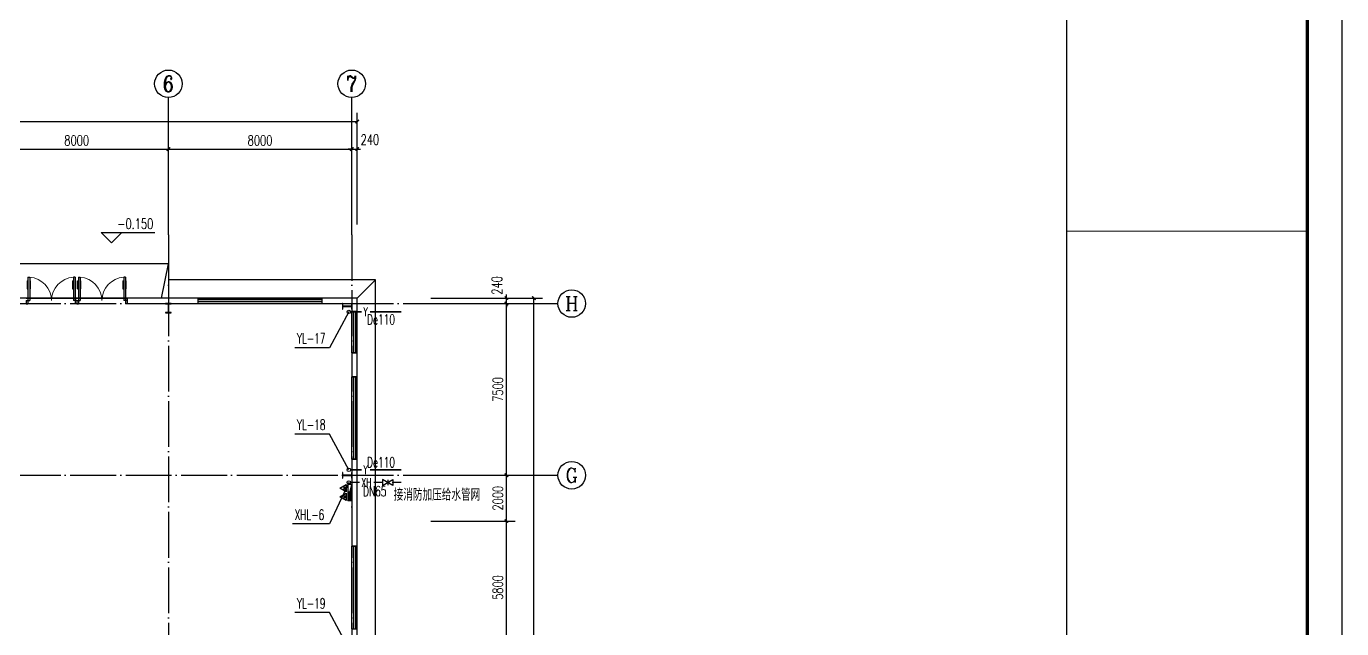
# Model space of a CAD drawing. Header units: millimetres. Extents: x 3804182 to 7463862, y 18008854 to 19247705.
# Drawn here: x 4750772 to 4808172, y 19010394 to 19036705 of the extents above; entities that cross this region are included whole.
import ezdxf
from ezdxf.enums import TextEntityAlignment as Align

# ---------------------------------------------------------------- set-up
doc = ezdxf.new("R2010")
doc.units = ezdxf.units.MM
doc.header["$LTSCALE"] = 1000
doc.header["$MEASUREMENT"] = 0
doc.linetypes.add('DOTE', pattern=[2.42, 2, -0.2, 0.02, -0.2])
doc.layers.get('Defpoints').update_dxf_attribs({"color": 1})
for name, color, linetype in [('AXIS_TEXT', 7, 'Continuous'), ('AXIS_外部', 171, 'Continuous'), ('COLUMN', 2, 'Continuous'), ('DIM_ELEV', 3, 'Continuous'), ('DIM_消防', 3, 'Continuous'), ('DIM_雨水', 3, 'Continuous'), ('DOTE', 250, 'DOTE'), ('GROUND', 150, 'Continuous'), ('PIPE-消防', 1, 'Continuous'), ('PIPE-雨水', 4, 'Continuous'), ('PUB_TEXT', 7, 'Continuous'), ('TEXT_消防', 7, 'Continuous'), ('TEXT_雨水', 7, 'Continuous'), ('TK', 4, 'Continuous'), ('TWT_TEXT', 7, 'Continuous'), ('VALVE_消防', 7, 'Continuous'), ('VPIPE-消防', 1, 'Continuous'), ('VPIPE-雨水', 4, 'Continuous'), ('WALL-PARAPET', 6, 'Continuous'), ('WINDOW', 140, 'Continuous'), ('WP_F_PJ', 7, 'Continuous')]:
    doc.layers.add(name, color=color, linetype=linetype)
doc.styles.add('_TCH_AXIS', font='COMPLEX', dxfattribs={"bigfont": 'GBCBIG'})
doc.styles.add('_TCH_DIM', font='SIMPLEX', dxfattribs={"bigfont": 'GBCBIG'})
doc.styles.add('_TCH_DIM_T3', font='SIMPLEX', dxfattribs={"width": 0.705882, "bigfont": 'GBCBIG'})
doc.styles.add('_TWT_PIPEDN', font='SIMPLEX', dxfattribs={"width": 0.8, "height": 3, "bigfont": 'HZTXT'})
doc.styles.add('_TWT_PIPETEXT', font='COMPLEX', dxfattribs={"width": 0.8, "height": 2.5, "bigfont": 'HZTXT'})
doc.styles.add('_TWT_SERIAL', font='COMPLEX', dxfattribs={"width": 0.8, "height": 3, "bigfont": 'HZTXT'})
doc.styles.add('COMPLEX', font='COMPLEX')
doc.styles.add('CWSWS', font='CWSWS.SHX', dxfattribs={"width": 0.7, "bigfont": 'GBHZFS.SHX'})
doc.dimstyles.new('_TCH_ARCH&&150', dxfattribs={"dimtxt": 446.25, "dimasz": 150, "dimexe": 375, "dimexo": 450, "dimgap": 150, "dimtad": 1, "dimdec": 0, "dimzin": 0, "dimdsep": 46, "dimtxsty": '_TCH_DIM_T3', "dimblk": 'ARCHTICK', "dimcen": 0.09, "dimclrt": 7, "dimazin": 2, "dimtfac": 1, "dimtdec": 0, "dimtix": 1, "dimtmove": 2, "dimatfit": 3, "dimfxl": 0, "dimtolj": 1, "dimtzin": 0, "dimarcsym": 0})

# ---------------------------------------------------------------- blocks, each defined once
blk = doc.blocks.new('A$C3ACC4A1C')
at = {"layer": 'COLUMN'}
h = blk.add_hatch(color=256, dxfattribs=at)
h.paths.add_polyline_path([(125, 400), (0, 400), (0, 388), (120, 388), (120, 200), (125, 200)])
h.paths.add_polyline_path([(250, 400), (125, 400), (125, 200), (130, 200), (130, 388), (250, 388)])
h.paths.add_polyline_path([(250, 12), (130, 12), (130, 200), (125, 200), (125, 0), (250, 0)])
h.paths.add_polyline_path([(125, 200), (120, 200), (120, 12), (0, 12), (0, 0), (125, 0)])
blk.add_lwpolyline([(0, 0), (0, 12), (120, 12), (120, 388), (0, 388), (0, 400), (250, 400), (250, 388), (130, 388), (130, 12), (250, 12), (250, 0)], close=True, dxfattribs=at)
blk = doc.blocks.new('HZ-薄型消火栓柜带两个灭火器')
h = blk.add_hatch(color=256)
h.paths.add_polyline_path([(-325, 160), (-325, 0), (325, 0)])
h.paths.add_polyline_path([(40, 62), (42, 62), (42, 64), (40, 64)], flags=24)
h.paths.add_polyline_path([(38, 64), (41, 64), (41, 66), (38, 66)], flags=24)
h.paths.add_polyline_path([(38, 67), (41, 67), (41, 68), (38, 68)], flags=24)
for p, q in [((-326, 217), (-176, 477)), ((-26, 217), (-326, 217)), ((-325, 160), (325, 0)), ((325, 160), (-325, 160)), ((-325, 160), (-325, 0)), ((-325, 0), (325, 0)), ((-176, 477), (-26, 217)), ((21, 217), (171, 477)), ((321, 217), (21, 217)), ((171, 477), (321, 217)), ((325, 0), (325, 160))]:
    blk.add_line(p, q)
blk.add_circle((0, 80), 35)
blk.add_point((0, 40))
for points in [[(-109, 326), (-109, 236), (-233, 326), (-233, 236)], [(238, 326), (238, 236), (114, 326), (114, 236)]]:
    blk.add_solid(points)
at = {"style": 'CWSWS', "width": 0.7, "flags": 1}
for tag, p in [('WHAT', (38, 67)), ('SPEC', (38, 65)), ('UNIT', (40, 63))]:
    blk.add_attdef(tag, p, '', height=1, dxfattribs=at)
blk = doc.blocks.new('GeYuanFrame_50206386', base_point=(20.09, 4.53))
at = {"layer": 'TK'}
blk.add_lwpolyline([(20.09, 4.53), (20.09, 598.53), (861.09, 598.53), (861.09, 4.53)], close=True, dxfattribs=at)
at = {"layer": 'TK', "const_width": 1}
blk.add_lwpolyline([(45.09, 588.53), (851.09, 588.53), (851.09, 14.53), (45.09, 14.53)], close=True, dxfattribs=at)
at = {"layer": 'TK'}
for points, const_width in [([(781.09, 588.53), (781.09, 14.53)], 0.4), ([(781.09, 488.5), (851.09, 488.5)], 0.35)]:
    blk.add_lwpolyline(points, dxfattribs=dict(at, const_width=const_width))
blk = doc.blocks.new('_ArchTick')
at = {"color": 0, "linetype": 'ByBlock', "const_width": 0.4}
blk.add_lwpolyline([(-0.5, -0.5), (0.5, 0.5)], dxfattribs=at)
blk = doc.blocks.new('*D154')
at = {"layer": 'AXIS_外部', "color": 0, "lineweight": -2}
for p, q in [((4748972, 19028044), (4748972, 19031719)), ((4756972, 19028044), (4756972, 19031719)), ((4748972, 19031344), (4756972, 19031344))]:
    blk.add_line(p, q, dxfattribs=at)
at = {"layer": 'Defpoints', "color": 0}
for p in [(4756972, 19031344), (4748972, 19027594), (4756972, 19027594)]:
    blk.add_point(p, dxfattribs=at)
at = {"layer": 'AXIS_外部', "color": 0, "lineweight": -2, "xscale": 150, "yscale": 150, "zscale": 150, "rotation": 180}
blk.add_blockref('_ArchTick', (4748972, 19031344), dxfattribs=at)
at = {"layer": 'AXIS_外部', "color": 0, "lineweight": -2, "xscale": 150, "yscale": 150, "zscale": 150}
blk.add_blockref('_ArchTick', (4756972, 19031344), dxfattribs=at)
at = {"layer": 'AXIS_外部', "color": 7, "insert": (4752972, 19031717), "char_height": 446.2, "attachment_point": 5, "style": '_TCH_DIM_T3'}
blk.add_mtext('\\A1;8000', dxfattribs=at)
blk = doc.blocks.new('*D155')
at = {"layer": 'AXIS_外部', "color": 0, "lineweight": -2}
for p, q in [((4756972, 19028044), (4756972, 19031719)), ((4764972, 19028044), (4764972, 19031719)), ((4756972, 19031344), (4764972, 19031344))]:
    blk.add_line(p, q, dxfattribs=at)
at = {"layer": 'Defpoints', "color": 0}
for p in [(4764972, 19031344), (4756972, 19027594), (4764972, 19027594)]:
    blk.add_point(p, dxfattribs=at)
at = {"layer": 'AXIS_外部', "color": 0, "lineweight": -2, "xscale": 150, "yscale": 150, "zscale": 150, "rotation": 180}
blk.add_blockref('_ArchTick', (4756972, 19031344), dxfattribs=at)
at = {"layer": 'AXIS_外部', "color": 0, "lineweight": -2, "xscale": 150, "yscale": 150, "zscale": 150}
blk.add_blockref('_ArchTick', (4764972, 19031344), dxfattribs=at)
at = {"layer": 'AXIS_外部', "color": 7, "insert": (4760972, 19031717), "char_height": 446.2, "attachment_point": 5, "style": '_TCH_DIM_T3'}
blk.add_mtext('\\A1;8000', dxfattribs=at)
blk = doc.blocks.new('*D156')
at = {"layer": 'AXIS_外部', "color": 0, "lineweight": -2}
for p, q in [((4764972, 19028044), (4764972, 19031719)), ((4765212, 19028044), (4765212, 19031719)), ((4764972, 19031344), (4764822, 19031344)), ((4764972, 19031344), (4765212, 19031344)), ((4765212, 19031344), (4765362, 19031344))]:
    blk.add_line(p, q, dxfattribs=at)
at = {"layer": 'Defpoints', "color": 0}
for p in [(4765212, 19031344), (4764972, 19027594), (4765212, 19027594)]:
    blk.add_point(p, dxfattribs=at)
at = {"layer": 'AXIS_外部', "color": 0, "lineweight": -2, "xscale": 150, "yscale": 150, "zscale": 150}
blk.add_blockref('_ArchTick', (4764972, 19031344), dxfattribs=at)
at = {"layer": 'AXIS_外部', "color": 0, "lineweight": -2, "xscale": 150, "yscale": 150, "zscale": 150, "rotation": 180}
blk.add_blockref('_ArchTick', (4765212, 19031344), dxfattribs=at)
at = {"layer": 'AXIS_外部', "color": 7, "insert": (4765767, 19031757), "char_height": 446.2, "attachment_point": 5, "style": '_TCH_DIM_T3'}
blk.add_mtext('\\A1;240', dxfattribs=at)
blk = doc.blocks.new('*D157')
at = {"layer": 'AXIS_外部', "color": 0, "lineweight": -2}
for p, q in [((4716732, 19028044), (4716732, 19032919)), ((4765212, 19028044), (4765212, 19032919)), ((4716732, 19032544), (4765212, 19032544))]:
    blk.add_line(p, q, dxfattribs=at)
at = {"layer": 'Defpoints', "color": 0}
for p in [(4765212, 19032544), (4716732, 19027594), (4765212, 19027594)]:
    blk.add_point(p, dxfattribs=at)
at = {"layer": 'AXIS_外部', "color": 0, "lineweight": -2, "xscale": 150, "yscale": 150, "zscale": 150, "rotation": 180}
blk.add_blockref('_ArchTick', (4716732, 19032544), dxfattribs=at)
at = {"layer": 'AXIS_外部', "color": 0, "lineweight": -2, "xscale": 150, "yscale": 150, "zscale": 150}
blk.add_blockref('_ArchTick', (4765212, 19032544), dxfattribs=at)
at = {"layer": 'AXIS_外部', "color": 7, "insert": (4740972, 19032917), "char_height": 446.2, "attachment_point": 5, "style": '_TCH_DIM_T3'}
blk.add_mtext('\\A1;48480', dxfattribs=at)
blk = doc.blocks.new('*D163')
at = {"layer": 'AXIS_外部', "color": 0, "lineweight": -2}
for p, q in [((4768422, 19015094), (4772097, 19015094)), ((4771722, 19009294), (4771722, 19015094)), ((4768422, 19009294), (4772097, 19009294))]:
    blk.add_line(p, q, dxfattribs=at)
at = {"layer": 'Defpoints', "color": 0}
for p in [(4767972, 19015094), (4771722, 19015094), (4767972, 19009294)]:
    blk.add_point(p, dxfattribs=at)
at = {"layer": 'AXIS_外部', "color": 0, "lineweight": -2, "xscale": 150, "yscale": 150, "zscale": 150}
for p, rotation in [((4771722, 19015094), 90), ((4771722, 19009294), 270)]:
    blk.add_blockref('_ArchTick', p, dxfattribs=dict(at, rotation=rotation))
at = {"layer": 'AXIS_外部', "color": 7, "insert": (4771348, 19012194), "char_height": 446.2, "attachment_point": 5, "rotation": 90, "style": '_TCH_DIM_T3'}
blk.add_mtext('\\A1;5800', dxfattribs=at)
blk = doc.blocks.new('*D164')
at = {"layer": 'AXIS_外部', "color": 0, "lineweight": -2}
for p, q in [((4768422, 19017094), (4772097, 19017094)), ((4771722, 19015094), (4771722, 19017094)), ((4768422, 19015094), (4772097, 19015094))]:
    blk.add_line(p, q, dxfattribs=at)
at = {"layer": 'Defpoints', "color": 0}
for p in [(4767972, 19017094), (4771722, 19017094), (4767972, 19015094)]:
    blk.add_point(p, dxfattribs=at)
at = {"layer": 'AXIS_外部', "color": 0, "lineweight": -2, "xscale": 150, "yscale": 150, "zscale": 150}
for p, rotation in [((4771722, 19017094), 90), ((4771722, 19015094), 270)]:
    blk.add_blockref('_ArchTick', p, dxfattribs=dict(at, rotation=rotation))
at = {"layer": 'AXIS_外部', "color": 7, "insert": (4771348, 19016094), "char_height": 446.2, "attachment_point": 5, "rotation": 90, "style": '_TCH_DIM_T3'}
blk.add_mtext('\\A1;2000', dxfattribs=at)
blk = doc.blocks.new('*D165')
at = {"layer": 'AXIS_外部', "color": 0, "lineweight": -2}
for p, q in [((4768422, 19024594), (4772097, 19024594)), ((4771722, 19017094), (4771722, 19024594)), ((4768422, 19017094), (4772097, 19017094))]:
    blk.add_line(p, q, dxfattribs=at)
at = {"layer": 'Defpoints', "color": 0}
for p in [(4767972, 19024594), (4771722, 19024594), (4767972, 19017094)]:
    blk.add_point(p, dxfattribs=at)
at = {"layer": 'AXIS_外部', "color": 0, "lineweight": -2, "xscale": 150, "yscale": 150, "zscale": 150}
for p, rotation in [((4771722, 19024594), 90), ((4771722, 19017094), 270)]:
    blk.add_blockref('_ArchTick', p, dxfattribs=dict(at, rotation=rotation))
at = {"layer": 'AXIS_外部', "color": 7, "insert": (4771348, 19020844), "char_height": 446.2, "attachment_point": 5, "rotation": 90, "style": '_TCH_DIM_T3'}
blk.add_mtext('\\A1;7500', dxfattribs=at)
blk = doc.blocks.new('*D166')
at = {"layer": 'AXIS_外部', "color": 0, "lineweight": -2}
for p, q in [((4768422, 19024834), (4772097, 19024834)), ((4771722, 19024834), (4771722, 19024984)), ((4771722, 19024594), (4771722, 19024834)), ((4768422, 19024594), (4772097, 19024594)), ((4771722, 19024594), (4771722, 19024444))]:
    blk.add_line(p, q, dxfattribs=at)
at = {"layer": 'Defpoints', "color": 0}
for p in [(4767972, 19024834), (4771722, 19024834), (4767972, 19024594)]:
    blk.add_point(p, dxfattribs=at)
at = {"layer": 'AXIS_外部', "color": 0, "lineweight": -2, "xscale": 150, "yscale": 150, "zscale": 150}
for p, rotation in [((4771722, 19024834), 270), ((4771722, 19024594), 90)]:
    blk.add_blockref('_ArchTick', p, dxfattribs=dict(at, rotation=rotation))
at = {"layer": 'AXIS_外部', "color": 7, "insert": (4771309, 19025389), "char_height": 446.2, "attachment_point": 5, "rotation": 90, "style": '_TCH_DIM_T3'}
blk.add_mtext('\\A1;240', dxfattribs=at)
blk = doc.blocks.new('*D167')
at = {"layer": 'AXIS_外部', "color": 0, "lineweight": -2}
for p, q in [((4768422, 19024834), (4773297, 19024834)), ((4772922, 18970594), (4772922, 19024834)), ((4768422, 18970594), (4773297, 18970594))]:
    blk.add_line(p, q, dxfattribs=at)
at = {"layer": 'Defpoints', "color": 0}
for p in [(4767972, 19024834), (4772922, 19024834), (4767972, 18970594)]:
    blk.add_point(p, dxfattribs=at)
at = {"layer": 'AXIS_外部', "color": 0, "lineweight": -2, "xscale": 150, "yscale": 150, "zscale": 150}
for p, rotation in [((4772922, 19024834), 90), ((4772922, 18970594), 270)]:
    blk.add_blockref('_ArchTick', p, dxfattribs=dict(at, rotation=rotation))
at = {"layer": 'AXIS_外部', "color": 7, "insert": (4772548, 18997714), "char_height": 446.2, "attachment_point": 5, "rotation": 90, "style": '_TCH_DIM_T3'}
blk.add_mtext('\\A1;54240', dxfattribs=at)
blk = doc.blocks.new('_AXISO')
blk.add_circle((0, 0), 0.5)
at = {"layer": 'AXIS_TEXT', "style": 'COMPLEX', "width": 1.041667}
blk.add_attdef('A', text='', height=0.56, dxfattribs=at).set_placement((-0.25, -0.28), (0.25, -0.28), align=Align.FIT)
blk = doc.blocks.new('$DorLib2D$00000011')
at = {"lineweight": 13}
for p, q in [((-0.483, 0.396), (-0.483, 0.235)), ((-0.417, 0.396), (-0.417, 0.235)), ((0.417, 0.396), (0.417, 0.235)), ((0.483, 0.396), (0.483, 0.235))]:
    blk.add_line(p, q, dxfattribs=at)
for p, q in [((-0.483, 0.396), (-0.467, 0.396)), ((-0.467, 0.471), (-0.467, -0.062)), ((-0.467, 0.471), (-0.433, 0.471)), ((-0.433, 0.471), (-0.433, 0.004)), ((-0.417, 0.396), (-0.433, 0.396)), ((0.417, 0.396), (0.433, 0.396)), ((0.433, 0.471), (0.433, 0.004)), ((0.467, 0.471), (0.433, 0.471)), ((0.467, 0.471), (0.467, -0.062)), ((0.483, 0.396), (0.467, 0.396)), ((-0.5, 0.004), (-0.433, 0.004)), ((-0.5, 0.004), (-0.5, -0.062)), ((-0.483, 0.235), (-0.467, 0.235)), ((-0.417, 0.235), (-0.433, 0.235)), ((0.417, 0.235), (0.433, 0.235)), ((0.5, 0.004), (0.433, 0.004)), ((0.483, 0.235), (0.467, 0.235)), ((0.5, 0.004), (0.5, -0.062)), ((-0.5, -0.062), (-0.467, -0.062)), ((0.5, -0.062), (0.467, -0.062))]:
    blk.add_line(p, q)
for centre, start, end in [((-0.467, 0.004), 0, 85.904), ((0.467, 0.004), 94.096, 180)]:
    blk.add_arc(centre, 0.467, start, end, dxfattribs=at)
blk = doc.blocks.new('$WINLIB2D$00000001')
for p, q in [((-0.5, 0.5), (0.5, 0.5)), ((-0.5, 0.5), (-0.5, -0.5)), ((0.5, -0.5), (0.5, 0.5)), ((0.5, 0.167), (-0.5, 0.167)), ((0.5, -0.167), (-0.5, -0.167)), ((-0.5, -0.5), (0.5, -0.5))]:
    blk.add_line(p, q)
blk = doc.blocks.new('$VALVE$00000296')
for points in [[(-125, 72), (-125, -72), (125, 72), (125, -72), (-125, 72)], [(0, 60), (0, -64)]]:
    blk.add_lwpolyline(points)
for p in [(-125, 0), (125, 0)]:
    blk.add_point(p)

msp = doc.modelspace()

# ---------------------------------------------------------------- linework, layer by layer
at = {"layer": 'AXIS_外部'}
for p, q in [((4756971.6, 19027594.3), (4756971.6, 19033594.3)), ((4764971.6, 19027594.3), (4764971.6, 19033594.3)), ((4767971.6, 19024594.3), (4773971.6, 19024594.3)), ((4767971.6, 19017094.3), (4773971.6, 19017094.3))]:
    msp.add_line(p, q, dxfattribs=at)
at = {"layer": 'DIM_ELEV'}
for p, q in [((4754483.8, 19027251.2), (4754033.8, 19027701.2)), ((4754033.8, 19027701.2), (4756381.3, 19027701.2)), ((4754483.8, 19027251.2), (4754933.8, 19027701.2))]:
    msp.add_line(p, q, dxfattribs=at)
at = {"layer": 'DIM_消防'}
for p, q in [((4764844.4, 19016783.3), (4763999.9, 19014968)), ((4763999.9, 19014968), (4762386.3, 19014968))]:
    msp.add_line(p, q, dxfattribs=at)
at = {"layer": 'DIM_雨水'}
for p, q in [((4764844.4, 19024231.1), (4763999.9, 19022667.4)), ((4763999.9, 19022667.4), (4762490.4, 19022667.4)), ((4763999.9, 19018896.3), (4762490.4, 19018896.3)), ((4764844.4, 19017332.5), (4763999.9, 19018896.3)), ((4763999.9, 19011096.3), (4762490.4, 19011096.3)), ((4764844.4, 19009532.5), (4763999.9, 19011096.3))]:
    msp.add_line(p, q, dxfattribs=at)
at = {"layer": 'DOTE'}
for p, q in [((4756971.6, 19027594.3), (4756971.6, 18967594.3)), ((4764971.6, 19027594.3), (4764971.6, 18967594.3)), ((4713971.6, 19024594.3), (4767971.6, 19024594.3)), ((4713971.6, 19017094.3), (4770344.5, 19017094.3))]:
    msp.add_line(p, q, dxfattribs=at)
at = {"layer": 'GROUND', "color": 8}
for p, q in [((4756971.6, 19026334.3), (4748971.6, 19026334.3)), ((4756671.6, 19024834.3), (4756971.6, 19026334.3)), ((4756971.6, 19026334.3), (4756971.6, 19024834.3)), ((4766011.6, 19025634.3), (4756971.6, 19025634.3)), ((4765211.6, 19024834.3), (4766011.6, 19025634.3)), ((4766011.6, 19009344.3), (4766011.6, 19025634.3)), ((4756971.6, 19024834.3), (4748971.6, 19024834.3)), ((4765211.6, 19024834.3), (4756971.6, 19024834.3)), ((4765211.6, 19009344.3), (4765211.6, 19024834.3))]:
    msp.add_line(p, q, dxfattribs=at)
at = {"layer": 'PIPE-消防', "linetype": 'Continuous', "ltscale": 1.5, "const_width": 52.5}
for points in [[(4764919.4, 19016783.3), (4765321, 19016783.3)], [(4765928.2, 19016783.3), (4766317.3, 19016783.3)], [(4766767.3, 19016783.3), (4767139.1, 19016783.3)]]:
    msp.add_lwpolyline(points, dxfattribs=at)
at = {"layer": 'PIPE-雨水', "linetype": 'Continuous', "ltscale": 1.5, "const_width": 75}
for points in [[(4764919.4, 19024231.1), (4765408.7, 19024231.1)], [(4765775.8, 19024231.1), (4767139.1, 19024231.1)], [(4764919.4, 19017332.5), (4765408.7, 19017332.5)], [(4765775.8, 19017332.5), (4767139.1, 19017332.5)]]:
    msp.add_lwpolyline(points, dxfattribs=at)
at = {"layer": 'VPIPE-消防', "linetype": 'Continuous'}
msp.add_circle((4764844.4, 19016783.3), 75, dxfattribs=at)
at = {"layer": 'VPIPE-雨水', "linetype": 'Continuous'}
for centre in [(4764844.4, 19024231.1), (4764844.4, 19017332.5)]:
    msp.add_circle(centre, 75, dxfattribs=at)
at = {"layer": 'WALL-PARAPET'}
for p, q in [((4758271.6, 19024834.3), (4755171.6, 19024834.3)), ((4755171.6, 19024834.3), (4755171.6, 19024594.3)), ((4758271.6, 19024594.3), (4758271.6, 19024834.3)), ((4765211.6, 19024834.3), (4763671.6, 19024834.3)), ((4763671.6, 19024834.3), (4763671.6, 19024594.3)), ((4765211.6, 19024244.3), (4765211.6, 19024834.3)), ((4755171.6, 19024594.3), (4758271.6, 19024594.3)), ((4763671.6, 19024594.3), (4764971.6, 19024594.3)), ((4764971.6, 19024594.3), (4764971.6, 19024244.3)), ((4764971.6, 19024244.3), (4765211.6, 19024244.3)), ((4765211.6, 19022444.3), (4764971.6, 19022444.3)), ((4764971.6, 19022444.3), (4764971.6, 19021394.3)), ((4765211.6, 19021394.3), (4765211.6, 19022444.3)), ((4764971.6, 19021394.3), (4765211.6, 19021394.3)), ((4765211.6, 19017794.3), (4764971.6, 19017794.3)), ((4764971.6, 19017794.3), (4764971.6, 19013994.3)), ((4765211.6, 19013994.3), (4765211.6, 19017794.3)), ((4764971.6, 19013994.3), (4765211.6, 19013994.3))]:
    msp.add_line(p, q, dxfattribs=at)
at = {"layer": 'WINDOW'}
for p, q in [((4750771.6, 19024834.3), (4752971.6, 19024834.3)), ((4752971.6, 19024834.3), (4755171.6, 19024834.3))]:
    msp.add_line(p, q, dxfattribs=at)

# ---------------------------------------------------------------- block references
at = {"layer": 'AXIS_外部', "xscale": 150, "yscale": 150, "zscale": 150}
msp.add_blockref('GeYuanFrame_50206386', (4682021.6, 18955162.9), dxfattribs=at)
at = {"layer": 'AXIS_外部'}
ref = msp.add_blockref('_AXISO', (4756971.6, 19034194.3), dxfattribs=dict(at, xscale=1200, yscale=1200, zscale=1200))
ref.add_attrib('A', '6', dxfattribs={"layer": 'AXIS_TEXT', "height": 698.9, "style": '_TCH_AXIS'}).set_placement((4756738.6, 19033844.8), (4757204.6, 19033844.8), align=Align.FIT)
ref = msp.add_blockref('_AXISO', (4764971.6, 19034194.3), dxfattribs=dict(at, xscale=1200, yscale=1200, zscale=1200))
ref.add_attrib('A', '7', dxfattribs={"layer": 'AXIS_TEXT', "height": 698.9, "style": '_TCH_AXIS'}).set_placement((4764738.6, 19033844.8), (4765204.6, 19033844.8), align=Align.FIT)
ref = msp.add_blockref('_AXISO', (4774571.6, 19024594.3), dxfattribs=dict(at, xscale=1200, yscale=1200, zscale=1200))
ref.add_attrib('A', 'H', dxfattribs={"layer": 'AXIS_TEXT', "height": 608.3, "style": '_TCH_AXIS'}).set_placement((4774281.9, 19024290.2), (4774861.2, 19024290.2), align=Align.FIT)
ref = msp.add_blockref('_AXISO', (4774571.6, 19017094.3), dxfattribs=dict(at, xscale=1200, yscale=1200, zscale=1200))
ref.add_attrib('A', 'G', dxfattribs={"layer": 'AXIS_TEXT', "height": 637.8, "style": '_TCH_AXIS'}).set_placement((4774298.2, 19016775.4), (4774844.9, 19016775.4), align=Align.FIT)
at = {"layer": 'COLUMN', "xscale": -1}
msp.add_blockref('A$C3ACC4A1C', (4757096.6, 19024194.3), dxfattribs=at)
at = {"layer": 'COLUMN', "xscale": -1, "rotation": 270}
for p in [(4764571.6, 19024344.3), (4764571.6, 19016969.3)]:
    msp.add_blockref('A$C3ACC4A1C', p, dxfattribs=at)
at = {"layer": 'VALVE_消防', "xscale": -1.8, "yscale": 1.8, "zscale": 1.8}
msp.add_blockref('$VALVE$00000296', (4766542.3, 19016783.3), dxfattribs=at)
at = {"layer": 'WINDOW'}
for name, p, xscale, yscale, zscale in [('$DorLib2D$00000011', (4751871.6, 19024714.3), 2200, 2200, 2200), ('$DorLib2D$00000011', (4754071.6, 19024714.3), 2200, 2200, 2200), ('$WINLIB2D$00000001', (4760971.6, 19024714.3), 5400, -240, 5400)]:
    msp.add_blockref(name, p, dxfattribs=dict(at, xscale=xscale, yscale=yscale, zscale=zscale))
at = {"layer": 'WINDOW', "yscale": 240, "rotation": 90}
for p, xscale, zscale in [((4765091.6, 19023344.3), 1800, 1800), ((4765091.6, 19019594.3), 3600, 3600), ((4765091.6, 19012194.3), 3600, 3600)]:
    msp.add_blockref('$WINLIB2D$00000001', p, dxfattribs=dict(at, xscale=xscale, zscale=zscale))
at = {"layer": 'WP_F_PJ', "xscale": 1.076919999904929, "yscale": 1.099999999976715, "rotation": 90.00000000000007}
msp.add_blockref('HZ-薄型消火栓柜带两个灭火器', (4764971.6, 19016343.6), dxfattribs=at)

# ---------------------------------------------------------------- texts
at = {"layer": 'PUB_TEXT', "style": '_TCH_DIM', "width": 0.705882}
msp.add_text('-0.150', height=446.25, dxfattribs=at).set_placement((4754746.3, 19027858.7))
at = {"layer": 'TEXT_消防', "style": '_TWT_PIPETEXT', "width": 0.64}
msp.add_text('XH', height=375, dxfattribs=at).set_placement((4765396, 19016595.8))
at = {"layer": 'TEXT_消防', "linetype": 'Continuous', "style": '_TWT_PIPEDN', "width": 0.64}
msp.add_text('DN65', height=450, dxfattribs=at).set_placement((4765463.7, 19016176.4))
at = {"layer": 'TEXT_雨水', "style": '_TWT_PIPETEXT', "width": 0.64}
for p in [(4765483.7, 19024043.6), (4765483.7, 19017145)]:
    msp.add_text('Y', height=375, dxfattribs=at).set_placement(p)
at = {"layer": 'TEXT_雨水', "linetype": 'Continuous', "style": '_TWT_PIPEDN', "width": 0.64}
for p in [(4765637.7, 19023674.3), (4765637.7, 19017439.3)]:
    msp.add_text('De110', height=450, dxfattribs=at).set_placement(p)
at = {"layer": 'TWT_TEXT', "style": '_TWT_SERIAL'}
for s, height, width, p in [('YL-17', 450, 0.64, (4762580.4, 19022847.4)), ('YL-18', 450, 0.64, (4762580.4, 19019076.3)), ('接消防加压给水管网', 525, 0.8, (4766801.5, 19015982.9)), ('XHL-6', 450, 0.64, (4762476.3, 19015148)), ('YL-19', 450, 0.64, (4762580.4, 19011276.3))]:
    msp.add_text(s, height=height, dxfattribs=dict(at, width=width)).set_placement(p)

# ---------------------------------------------------------------- dimensions: what is measured, and where the dimension line sits
at = {"layer": 'AXIS_外部'}
for p1, p2, distance, picture, middle in [((4716731.6, 19027594.3), (4765211.6, 19027594.3), 4950, '*D157', (4740971.6, 19032917.4)), ((4748971.6, 19027594.3), (4756971.6, 19027594.3), 3750, '*D154', (4752971.6, 19031717.4)), ((4756971.6, 19027594.3), (4764971.6, 19027594.3), 3750, '*D155', (4760971.6, 19031717.4)), ((4767971.6, 18970594.3), (4767971.6, 19024834.3), -4950, '*D167', (4772548.5, 18997714.3)), ((4767971.6, 19017094.3), (4767971.6, 19024594.3), -3750, '*D165', (4771348.5, 19020844.3)), ((4767971.6, 19015094.3), (4767971.6, 19017094.3), -3750, '*D164', (4771348.5, 19016094.3)), ((4767971.6, 19009294.3), (4767971.6, 19015094.3), -3750, '*D163', (4771348.5, 19012194.3))]:
    dim = msp.add_aligned_dim(p1=p1, p2=p2, distance=distance, dimstyle='_TCH_ARCH&&150', dxfattribs=at)
    dim.commit()
    dim.dimension.update_dxf_attribs({"geometry": picture, "text_midpoint": middle})
for base, p1, p2, angle, picture, middle in [((4765211.6, 19031344.3), (4764971.6, 19027594.3), (4765211.6, 19027594.3), 0, '*D156', (4765766.6, 19031756.8)), ((4771721.6, 19024834.3), (4767971.6, 19024594.3), (4767971.6, 19024834.3), 90, '*D166', (4771309.1, 19025389.3))]:
    dim = msp.add_linear_dim(base=base, p1=p1, p2=p2, angle=angle, dimstyle='_TCH_ARCH&&150', dxfattribs=at)
    dim.commit()
    dim.dimension.update_dxf_attribs({"geometry": picture, "text_midpoint": middle, "dimtype": 129})

doc.saveas('drawing.dxf')
